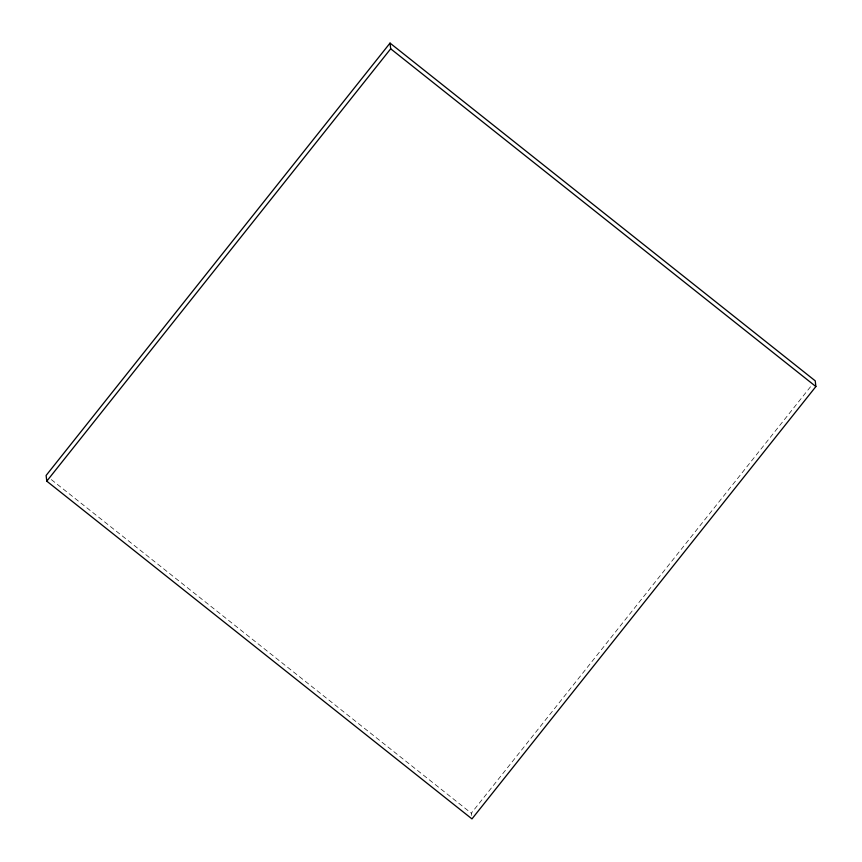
<?xml version="1.0" encoding="UTF-8"?>
<svg xmlns="http://www.w3.org/2000/svg" width="862" height="862" viewBox="0 0 862 862"><rect width="100%" height="100%" fill="white"/><g stroke="black" fill="none" stroke-linecap="round" stroke-linejoin="round"><path stroke-width="0.65" stroke-dasharray="4.31 3.23" d="M471.579 815.484L471.309 813.2L811.045 386.101M51.386 479.638L471.309 813.2"/><path stroke-width="1.29" d="M390.033 43.1L46.117 475.458L46.774 481.158L471.967 818.9L815.883 386.542L815.226 380.842L390.033 43.1L390.691 48.8L46.774 481.158M390.691 48.8L815.883 386.542"/></g></svg>
